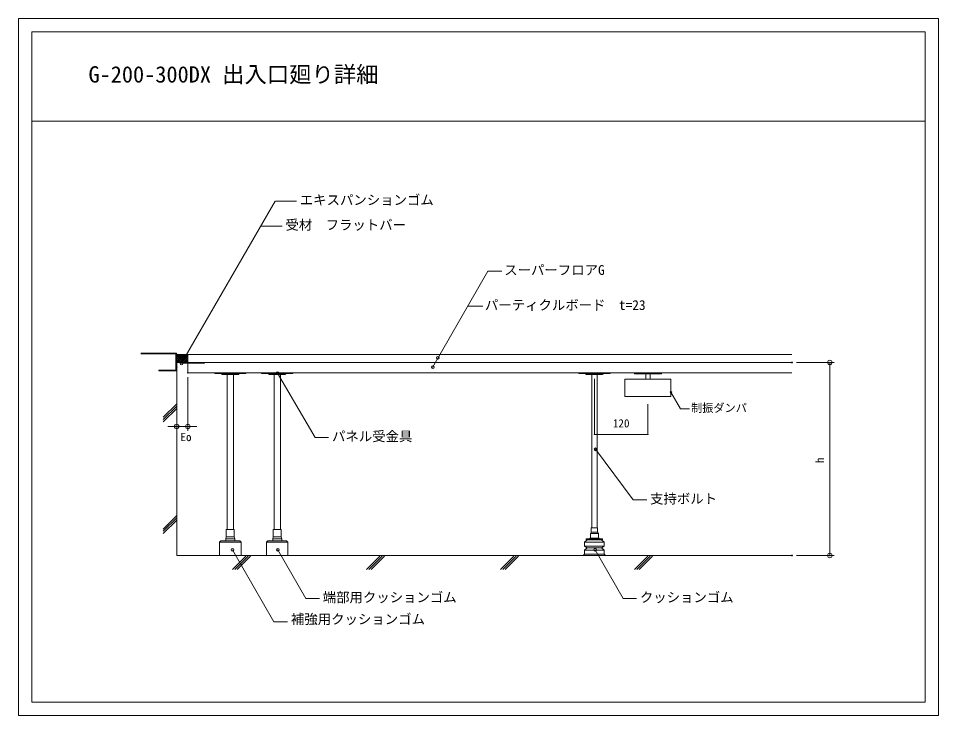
# Model space of a CAD drawing. Units: millimetres, scale not verified. Extents: x -1030 to 1030, y -780 to 780.
import ezdxf
from ezdxf.enums import TextEntityAlignment as Align

# ---------------------------------------------------------------- set-up
doc = ezdxf.new("R2010")
doc.units = ezdxf.units.MM
doc.header["$LTSCALE"] = 2
doc.header["$PDMODE"] = 32
doc.header["$PDSIZE"] = 1.6
for name, color, linetype, lineweight in [('0-0_0', 7, 'Continuous', 18), ('0-1_WAKU', 4, 'Continuous', 18), ('0-4_納まり', 7, 'Continuous', 18), ('0-7_UFG納まり文字', 7, 'Continuous', 9), ('0-8_UFG納まり', 7, 'Continuous', 18), ('2-6', 7, 'Continuous', 18), ('2-7_waku2', 7, 'Continuous', 18)]:
    doc.layers.add(name, color=color, linetype=linetype, lineweight=lineweight)
doc.layers.add('0-6_納まり文字', color=7, linetype='Continuous')
doc.styles.add('ＭＳ ゴシック', font='')
doc.styles.get('ＭＳ ゴシック').set_extended_font_data('MS Gothic')

# ---------------------------------------------------------------- blocks, each defined once
blk = doc.blocks.new('出入口')
at = {"layer": '0-0_0'}
for p, q in [((-2, 3), (-80, 3)), ((-3, 1), (-80, 1)), ((-2, -35), (-2, 0)), ((0, -37), (0, 1)), ((-2, -35), (-40, -35))]:
    blk.add_line(p, q, dxfattribs=at)
blk.add_lwpolyline([(0, -37), (-40, -37), (-40, -35)], dxfattribs=at)
for centre, radius in [((-3, 0), 1), ((-2, 1), 2)]:
    blk.add_arc(centre, radius, 0, 90, dxfattribs=at)
blk = doc.blocks.new('_DOTSMALL')
at = {"layer": '0-0_0', "lineweight": 9}
blk.add_line((0.0625, 0), (-0.0625, 0), dxfattribs=at)
blk.add_circle((0, 0), 0.0625, dxfattribs=at)
blk = doc.blocks.new('_Origin')
at = {"layer": '0-0_0', "lineweight": 9}
blk.add_line((0, 0), (-1, 0), dxfattribs=at)
blk.add_circle((0, 0), 0.5, dxfattribs=at)

msp = doc.modelspace()

# ---------------------------------------------------------------- linework, layer by layer
at = {"layer": '0-1_WAKU'}
for p, q in [((-999.991, 750.03), (1000.009, 750.03)), ((-999.991, 750.03), (-999.991, -749.97)), ((1000.009, 750.03), (1000.009, -749.97)), ((-999.991, 550.03), (1000.009, 550.03)), ((-999.991, -749.97), (1000.009, -749.97))]:
    msp.add_line(p, q, dxfattribs=at)
at = {"layer": '0-4_納まり'}
for p, q in [((-675.599, -421.715), (-675.599, 28.285)), ((-675.599, 12.232), (-659.547, 28.285)), ((-675.599, 16.652), (-663.966, 28.285)), ((-675.599, 21.071), (-668.386, 28.285)), ((-675.599, 25.491), (-672.805, 28.285)), ((-662.954, 11.33), (-675.599, 23.975)), ((-661.337, 14.132), (-675.49, 28.285)), ((-673.128, 10.285), (-658.311, 25.101)), ((-659.719, 16.933), (-671.071, 28.285)), ((-668.708, 10.285), (-657.049, 21.944)), ((-658.102, 19.735), (-666.651, 28.285)), ((-658.385, 24.438), (-662.232, 28.285)), ((-656.484, 22.537), (-658.385, 24.438)), ((-656.676, 27.148), (-657.812, 28.285)), ((-657.049, 21.944), (-656.522, 22.471)), ((-654.866, 25.339), (-656.676, 27.148)), ((-656.522, 22.471), (-652.889, 26.104)), ((-655.387, 21.44), (-656.484, 22.537)), ((-650.599, 16.652), (-655.387, 21.44)), ((-652.677, 23.149), (-654.866, 25.339)), ((-653.249, 28.141), (-653.393, 28.285)), ((-650.599, 25.491), (-653.249, 28.141)), ((-652.889, 26.104), (-650.708, 28.285)), ((-650.599, 21.072), (-652.677, 23.149)), ((-650.599, 28.285), (701.776, 28.285)), ((-650.599, 28.285), (-650.599, 10.285)), ((-666.509, 10.465), (-675.599, 19.555)), ((-670.748, 10.285), (-675.599, 15.136)), ((-675.168, 10.285), (-675.599, 10.717)), ((-666.329, 10.285), (-666.509, 10.465)), ((-664.289, 10.285), (-663.69, 10.883)), ((-661.909, 10.285), (-662.954, 11.33)), ((-657.49, 10.285), (-661.337, 14.132)), ((-659.869, 10.285), (-650.599, 19.555)), ((-653.071, 10.285), (-659.719, 16.933)), ((-650.599, 12.233), (-658.102, 19.735)), ((-655.45, 10.285), (-650.599, 15.135)), ((-651.03, 10.285), (-650.599, 10.716)), ((-650.599, 10.285), (701.776, 10.286)), ((-650.599, 10.285), (701.776, 10.285)), ((-650.599, -12.715), (-650.599, 8.285)), ((-650.599, -12.715), (-650.599, 8.285)), ((-650.599, -12.715), (701.776, -12.714)), ((-562.599, -363.715), (-562.599, -16.715)), ((-548.599, -363.715), (-548.599, -16.715)), ((-457.599, -363.715), (-457.599, -16.715)), ((-449.707, -13.93), (-365.421, -157.654)), ((-443.599, -363.715), (-443.599, -16.715)), ((409.401, -12.715), (349.401, -12.715)), ((349.401, -12.715), (349.401, -15.015)), ((349.401, -15.015), (409.401, -15.015)), ((374.401, -27.015), (374.401, -15.015)), ((384.401, -27.015), (384.401, -15.015)), ((409.401, -15.015), (409.401, -12.715)), ((430.901, -27.015), (327.901, -27.015)), ((430.901, -66.015), (430.901, -27.015)), ((-675.599, -82.544), (-705.599, -112.544)), ((-675.599, -87.544), (-705.599, -117.544)), ((-675.599, -92.544), (-705.599, -122.544)), ((-365.421, -157.654), (-335.421, -157.654)), ((-675.599, -332.544), (-705.599, -362.544)), ((-675.599, -337.544), (-705.599, -367.544)), ((-675.599, -342.544), (-705.599, -372.544)), ((-576.599, -388.715), (-534.599, -388.715)), ((-471.599, -388.715), (-429.599, -388.715)), ((-579.599, -391.715), (-531.599, -391.715)), ((-474.599, -391.715), (-426.599, -391.715)), ((-675.599, -421.715), (701.776, -421.714)), ((-579.599, -421.715), (-531.599, -421.715)), ((-520.599, -422.965), (-550.599, -452.965)), ((-515.599, -422.965), (-545.599, -452.965)), ((-510.599, -422.965), (-540.599, -452.965)), ((-495.599, -421.715), (701.776, -421.715)), ((-220.599, -422.965), (-250.599, -452.965)), ((-215.599, -422.965), (-245.599, -452.965)), ((-210.599, -422.965), (-240.599, -452.965)), ((79.401, -422.965), (49.401, -452.965)), ((84.401, -422.965), (54.401, -452.965)), ((89.401, -422.965), (59.401, -452.965)), ((379.401, -422.965), (349.401, -452.965)), ((384.401, -422.965), (354.401, -452.965)), ((389.401, -422.965), (359.401, -452.965))]:
    msp.add_line(p, q, dxfattribs=at)
at = {"layer": '0-4_納まり', "lineweight": 9}
for p, q in [((711.776, 10.285), (796.453, 10.285)), ((786.453, 0.285), (786.453, -411.717)), ((-675.599, -9.715), (-675.599, -142.935)), ((-650.599, -22.715), (-650.599, -142.935)), ((-685.599, -132.935), (-695.599, -132.935)), ((-650.599, -132.935), (-675.599, -132.935)), ((-640.599, -132.935), (-630.599, -132.935)), ((711.776, -421.717), (796.453, -421.717))]:
    msp.add_line(p, q, dxfattribs=at)
at = {"layer": '0-4_納まり'}
for points in [[(-675.599, 10.285), (-650.599, 10.285), (-650.599, 28.285), (-675.599, 28.285)], [(-668.099, 8.285), (-613.099, 8.285), (-613.099, 10.285), (-668.099, 10.285)], [(-590.599, -12.715), (-590.599, -14.715), (-520.599, -14.715), (-520.599, -12.715)], [(-485.599, -12.715), (-485.599, -14.715), (-415.599, -14.715), (-415.599, -12.715)]]:
    msp.add_lwpolyline(points, close=True, dxfattribs=at)
for points in [[(-663.69, 10.883), (-662.559, 12.014), (-650.599, 23.974)], [(-658.311, 25.101), (-656.046, 27.367), (-655.128, 28.285)], [(-537.599, -16.715), (-555.599, -16.715), (-573.599, -16.715)], [(-432.599, -16.715), (-450.599, -16.715), (-468.599, -16.715)], [(327.901, -27.015), (327.901, -66.015), (430.901, -66.015)], [(-564.599, -379.715), (-564.599, -363.715), (-546.599, -363.715), (-546.599, -379.715)], [(-459.599, -379.715), (-459.599, -363.715), (-441.599, -363.715), (-441.599, -379.715)], [(-576.599, -388.715), (-579.599, -391.715), (-579.599, -421.715)], [(-545.599, -384.715), (-546.599, -379.715), (-564.599, -379.715), (-565.599, -384.715)], [(-565.599, -388.715), (-565.599, -384.715), (-545.599, -384.715), (-545.599, -388.715)], [(-534.599, -388.715), (-531.599, -391.715), (-531.599, -421.715)], [(-471.599, -388.715), (-474.599, -391.715), (-474.599, -421.715)], [(-440.599, -384.715), (-441.599, -379.715), (-459.599, -379.715), (-460.599, -384.715)], [(-460.599, -388.715), (-460.599, -384.715), (-440.599, -384.715), (-440.599, -388.715)], [(-429.599, -388.715), (-426.599, -391.715), (-426.599, -421.715)]]:
    msp.add_lwpolyline(points, dxfattribs=at)
msp.add_circle((-449.707, -13.981), 3, dxfattribs=at)
for centre, start, end in [((-573.599, -14.715), 180, 270), ((-537.599, -14.715), 270, 0), ((-468.599, -14.715), 180, 270), ((-432.599, -14.715), 270, 0)]:
    msp.add_arc(centre, 2, start, end, dxfattribs=at)
for p in [(-675.599, 0.285), (701.776, 10.285), (-650.599, -12.715), (-675.599, -132.935), (701.776, -421.717), (786.453, -421.717)]:
    msp.add_point(p, dxfattribs=at)
at = {"layer": '0-7_UFG納まり文字'}
for p, q in [((-664.712, 8.285), (-455.123, 371.304)), ((-454.804, 371.304), (-407.56, 371.304)), ((-487.022, 315.5), (-439.778, 315.5)), ((-23.961, 136.091), (9.36, 136.091)), ((430.901, -56.602), (452.339, -93.734)), ((452.339, -93.734), (472.339, -93.734)), ((262.303, -184.134), (346.589, -297.141)), ((346.589, -297.141), (376.589, -297.141)), ((-474.599, -421.715), (-426.599, -421.715))]:
    msp.add_line(p, q, dxfattribs=at)
for points in [[(-102.754, -1.009), (21.093, 214.487), (52.589, 214.487)], [(-550.758, -409.293), (-457.911, -570.109), (-427.911, -570.109)], [(-448.942, -409.293), (-386.217, -517.935), (-356.217, -517.935)], [(261.058, -409.293), (323.783, -517.935), (353.783, -517.935)]]:
    msp.add_lwpolyline(points, dxfattribs=at)
for centre, radius in [((-655.385, 24.44), 3), ((-90.936, 20.447), 3), ((-664.712, 8.063), 3), ((-102.364, -0.509), 3), ((430.901, -56.602), 2), ((262.303, -184.185), 3), ((-550.758, -409.293), 3), ((-448.942, -409.293), 3), ((261.058, -409.293), 3)]:
    msp.add_circle(centre, radius, dxfattribs=at)
at = {"layer": '0-8_UFG納まり'}
for p, q in [((294.401, -12.715), (224.401, -12.715)), ((224.401, -12.715), (224.401, -14.715)), ((224.401, -14.715), (294.401, -14.715)), ((253.401, -359.715), (253.401, -16.715)), ((265.401, -359.715), (265.401, -16.715)), ((294.401, -14.715), (294.401, -12.715)), ((266.401, -369.715), (252.401, -369.715)), ((248.901, -384.715), (248.901, -382.715)), ((250.401, -382.715), (250.401, -372.715)), ((237.401, -391.715), (281.401, -391.715)), ((281.401, -400.715), (237.401, -400.715)), ((237.401, -409.715), (281.401, -409.715)), ((243.401, -404.715), (275.401, -404.715)), ((237.401, -418.715), (281.401, -418.715))]:
    msp.add_line(p, q, dxfattribs=at)
for points in [[(277.401, -16.715), (259.401, -16.715), (241.401, -16.715)], [(234.401, -421.715), (237.401, -418.715), (237.401, -409.715), (243.401, -404.715), (237.401, -400.715), (237.401, -391.715), (243.401, -386.715)], [(269.901, -384.715), (269.901, -382.715), (249.001, -382.715)], [(259.401, -382.715), (268.401, -382.715), (268.401, -372.715)], [(275.401, -386.715), (281.401, -391.715), (281.401, -400.715), (275.401, -404.715), (281.401, -409.715), (281.401, -418.715)], [(281.401, -418.715), (284.401, -421.715), (234.401, -421.715)]]:
    msp.add_lwpolyline(points, dxfattribs=at)
for points in [[(266.401, -359.715), (266.401, -369.715), (268.401, -372.715), (250.401, -372.715), (252.401, -369.715), (252.401, -359.715)], [(259.401, -384.715), (277.401, -384.715), (277.401, -386.715), (241.401, -386.715), (241.401, -384.715)]]:
    msp.add_lwpolyline(points, close=True, dxfattribs=at)
for centre, start, end in [((241.401, -14.715), 180, 270), ((277.401, -14.715), 270, 0)]:
    msp.add_arc(centre, 2, start, end, dxfattribs=at)
at = {"layer": '2-6'}
for p, q in [((259.401, -26.715), (259.401, -150.663)), ((379.401, -83.321), (379.401, -150.663)), ((379.401, -150.663), (259.401, -150.663))]:
    msp.add_line(p, q, dxfattribs=at)
at = {"layer": '2-7_waku2'}
msp.add_lwpolyline([(-1029.991, 780.03), (1030.009, 780.03), (1030.009, -779.97), (-1029.991, -779.97)], close=True, dxfattribs=at)

# ---------------------------------------------------------------- block references
at = {"layer": '0-4_納まり'}
msp.add_blockref('出入口', (-675.599, 28.285), dxfattribs=at)
at = {"layer": '0-4_納まり', "xscale": 10, "yscale": 10}
for p, rotation in [((786.453, 10.285), 90), ((-650.599, -132.935), 180), ((786.453, -421.717), 270)]:
    msp.add_blockref('_Origin', p, dxfattribs=dict(at, rotation=rotation))
msp.add_blockref('_Origin', (-675.599, -132.935), dxfattribs=at)
at = {"layer": '2-6', "xscale": 10, "yscale": 10, "rotation": 180}
msp.add_blockref('_DOTSMALL', (259.401, -150.663), dxfattribs=at)
at = {"layer": '2-6', "xscale": 10, "yscale": 10}
msp.add_blockref('_DOTSMALL', (379.401, -150.663), dxfattribs=at)

# ---------------------------------------------------------------- texts
at = {"layer": '0-4_納まり', "style": 'ＭＳ ゴシック'}
msp.add_text('Eo', height=18.33, dxfattribs=at).set_placement((-667.328, -171.338), align=Align.BOTTOM_LEFT)
msp.add_text('h', height=18.33, rotation=90, dxfattribs=at).set_placement((778.623, -215.15), align=Align.BOTTOM_LEFT)
at = {"layer": '0-6_納まり文字', "style": 'ＭＳ ゴシック'}
for s, height, p in [('G-200-300DX 出入口廻り詳細', 36.66, (-873.171, 625.482)), ('エキスパンションゴム', 21.99, (-400.06, 356.304)), ('受材\u3000フラットバー', 21.99, (-432.278, 300.5)), ('スーパーフロアG\u3000', 21.99, (57.589, 199.487)), ('パーティクルボード\u3000t=23', 21.99, (14.36, 121.091)), ('パネル受金具', 21.99, (-327.921, -172.654)), ('支持ボルト', 21.99, (384.089, -312.141)), ('端部用クッションゴム', 21.99, (-348.717, -532.935)), ('クッションゴム', 21.99, (361.283, -532.935)), ('補強用クッションゴム', 21.99, (-419.815, -581.763))]:
    msp.add_text(s, height=height, dxfattribs=at).set_placement(p, align=Align.BOTTOM_LEFT)
at = {"layer": '0-7_UFG納まり文字', "style": 'ＭＳ ゴシック'}
msp.add_text('制振ダンパ', height=18.33, dxfattribs=at).set_placement((475.846, -106.217), align=Align.BOTTOM_LEFT)
at = {"layer": '2-6', "style": 'ＭＳ ゴシック'}
msp.add_text('120', height=18.33, dxfattribs=at).set_placement((300.651, -140.663), align=Align.BOTTOM_LEFT)

doc.saveas('drawing.dxf')
